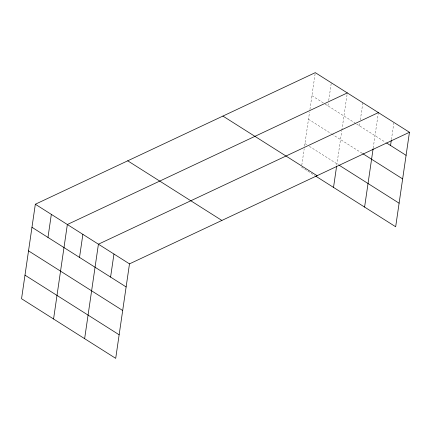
<?xml version="1.0" encoding="UTF-8"?>
<svg xmlns="http://www.w3.org/2000/svg" width="431" height="431" viewBox="0 0 431 431"><rect width="100%" height="100%" fill="white"/><g stroke="black" fill="none" stroke-linecap="round" stroke-linejoin="round"><path stroke-width="0.32" stroke-dasharray="2.15 1.62" d="M301.797 165.165L304.184 148.797M304.566 146.179L309.544 112.076M309.927 109.458L315.293 72.65M327.937 105.843L328.32 103.208M328.708 100.574L331.299 82.784M336.773 165.143L341.745 131.04M341.842 130.383L347.305 92.924M359.481 125.82L359.96 122.523M360.343 119.888L362.843 102.761M373.198 148.097L378.38 112.599M391.418 139.563L393.815 123.099M311.931 95.709L324.624 103.747M325.179 104.097L356.151 123.708M356.706 124.063L385.556 142.332M308.494 119.274L331.121 133.61M331.671 133.955L362.142 153.253M304.949 143.561L307.158 144.956M309.366 146.357L338.626 164.89M301.511 167.131L314.759 175.519"/><path stroke-width="0.65" d="M35.331 204.24L21.55 298.726L115.707 358.35L129.489 263.869L409.45 132.274L315.293 72.65L35.331 204.24L129.489 263.869M47.976 237.438L51.337 214.379M53.563 318.999L67.349 224.513L347.305 92.924M79.519 257.409L82.881 234.356M84.632 338.674L98.419 244.194L378.38 112.599M110.589 277.09L113.956 254.031M333.524 187.404L336.579 166.452M364.594 207.079L373.106 148.749M390.551 145.495L391.321 140.226M409.45 132.274L395.669 226.76L315.858 176.22M386.666 143.033L406.088 155.332M362.697 153.603L402.646 178.903M339.181 165.24L399.106 203.19M222.908 116.074L317.065 175.703M127.721 160.817L221.879 220.446M31.969 227.299L126.127 286.927M28.532 250.869L122.69 310.498M24.987 275.156L119.145 334.779"/></g></svg>
